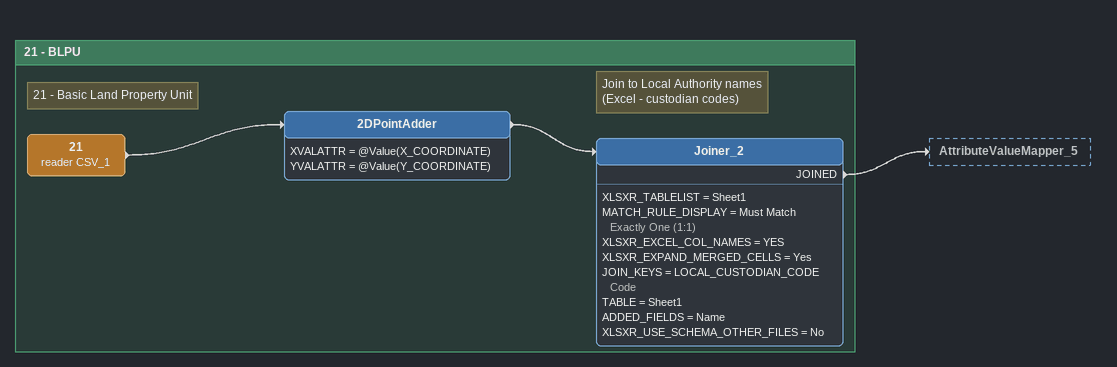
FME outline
Bookmark: 21 - BLPU
Note: 21 - Basic Land Property Unit
21 (reader CSV_1)
    -> 2DPointAdder
2DPointAdder
    XVALATTR = @Value(X_COORDINATE)
    YVALATTR = @Value(Y_COORDINATE)
    -> Joiner_2
Note: Join to Local Authority names / (Excel - custodian codes)
Joiner_2
    XLSXR_TABLELIST = Sheet1
    MATCH_RULE_DISPLAY = Must Match Exactly One (1:1)
    XLSXR_EXCEL_COL_NAMES = YES
    XLSXR_EXPAND_MERGED_CELLS = Yes
    JOIN_KEYS = LOCAL_CUSTODIAN_CODE Code
    TABLE = Sheet1
    ADDED_FIELDS = Name
    XLSXR_USE_SCHEMA_OTHER_FILES = No
    JOINED -> AttributeValueMapper_5
